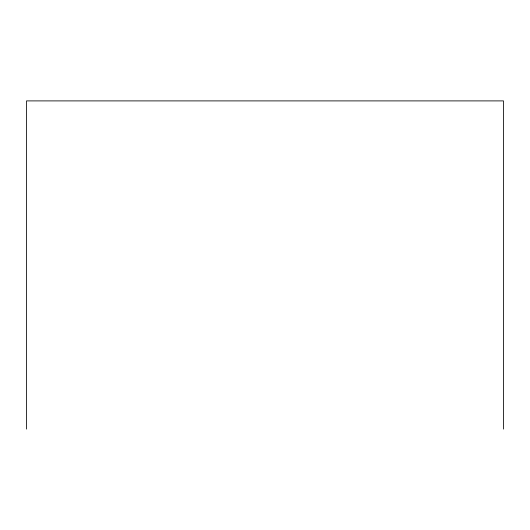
<?xml version="1.0" encoding="UTF-8"?>
<svg xmlns="http://www.w3.org/2000/svg" width="530" height="530" viewBox="0 0 530 530"><rect width="100%" height="100%" fill="white"/><g stroke="black" fill="none" stroke-linecap="round" stroke-linejoin="round"><path stroke-width="0.79" d="M503.5 429.101L503.5 100.899L26.5 100.899L26.5 429.101"/></g></svg>
